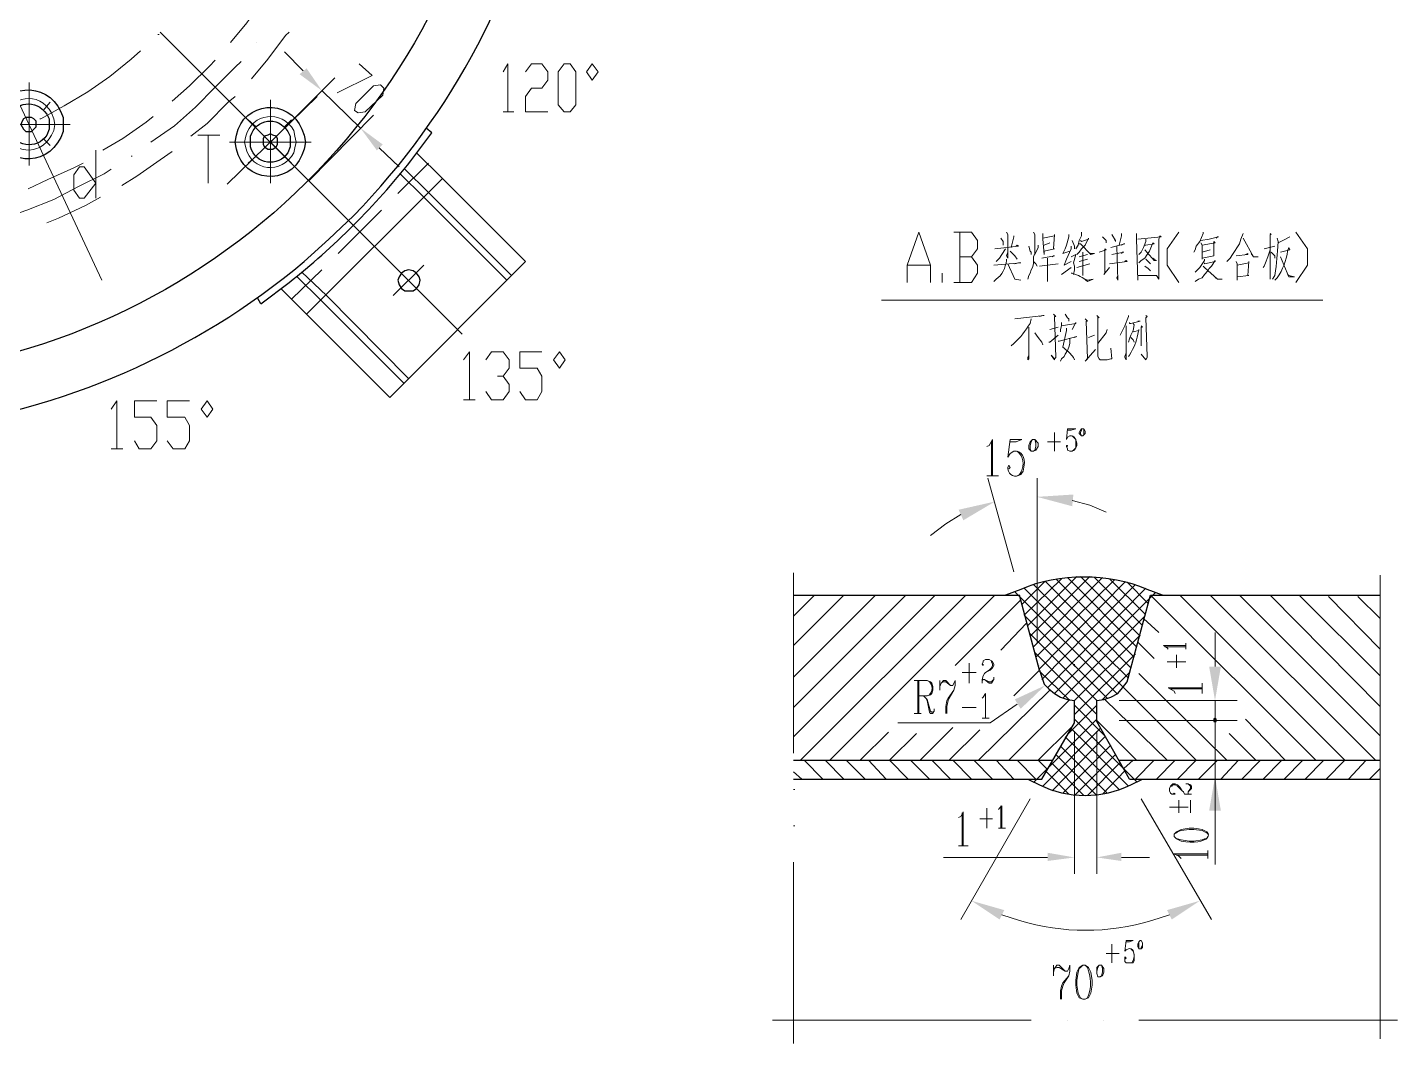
# Model space of a CAD drawing. Header units: millimetres. Extents: x 1435 to 2259, y 1083 to 2249.
# Drawn here: x 1712.1 to 1922.8, y 1238.5 to 1394.8 of the extents above; entities that cross this region are included whole.
import ezdxf

# ---------------------------------------------------------------- set-up
doc = ezdxf.new("R2010")
doc.units = ezdxf.units.MM
doc.layers.add('1', color=7, linetype='Continuous')

msp = doc.modelspace()

# ---------------------------------------------------------------- hatches: boundary and pattern name
h = msp.add_hatch(color=0)
h.dxf.hatch_style = 2
h.paths.add_polyline_path([(1755.03, 1388.48), (1753.95, 1387.58), (1757.37, 1385.06)])
h = msp.add_hatch(color=0)
h.dxf.hatch_style = 2
h.paths.add_polyline_path([(1766.73, 1376.78), (1765.83, 1375.88), (1763.31, 1379.3)])
h = msp.add_hatch(color=0)
h.dxf.hatch_style = 2
h.paths.add_polyline_path([(1855.29, 1320.62), (1856.01, 1319), (1860.87, 1321.88)])
h = msp.add_hatch(color=0)
h.dxf.hatch_style = 2
h.paths.add_polyline_path([(1872.75, 1321.16), (1872.93, 1322.96), (1867.35, 1322.6)])
h = msp.add_hatch(color=0)
h.dxf.hatch_style = 2
h.paths.add_polyline_path([(1895.61, 1296.5), (1893.81, 1296.5), (1894.71, 1291.28)])
h = msp.add_hatch(color=0)
h.dxf.hatch_style = 2
h.paths.add_polyline_path([(1864.83, 1290.02), (1863.93, 1291.46), (1868.61, 1293.62)])
h = msp.add_hatch(color=0)
h.dxf.hatch_style = 2
h.paths.add_polyline_path([(1895.61, 1274.36), (1893.81, 1274.36), (1894.71, 1279.58)])
h = msp.add_hatch(color=0)
h.dxf.hatch_style = 2
h.paths.add_polyline_path([(1868.97, 1266.62), (1868.97, 1267.88), (1873.11, 1267.16)])
h = msp.add_hatch(color=0)
h.dxf.hatch_style = 2
h.paths.add_polyline_path([(1880.31, 1266.62), (1880.31, 1267.88), (1876.53, 1267.16)])
h = msp.add_hatch(color=0)
h.dxf.hatch_style = 2
h.paths.add_polyline_path([(1862.31, 1259.06), (1861.59, 1257.62), (1857.27, 1260.5)])
h = msp.add_hatch(color=0)
h.dxf.hatch_style = 2
h.paths.add_polyline_path([(1887.33, 1259.06), (1888.05, 1257.62), (1892.37, 1260.5)])

# ---------------------------------------------------------------- linework, layer by layer
at = {"layer": '1', "color": 0, "lineweight": 9}
for points in [[(1701.57, 1402.88), (1723.53, 1355.9)], [(1743.33, 1392.44), (1745.85, 1395.5), (1748.37, 1399.1), (1748.91, 1399.82)], [(1732.17, 1393.7), (1732.35, 1393.7)], [(1732.53, 1394.06), (1778.97, 1347.62)], [(1746.57, 1386.86), (1749.09, 1389.92), (1751.79, 1393.52), (1752.33, 1394.06)], [(1713.99, 1380.74), (1714.17, 1380.74), (1717.77, 1382.72), (1721.37, 1384.88), (1724.79, 1387.22), (1728.03, 1389.92), (1729.47, 1391.18)], [(1747.29, 1392.44), (1747.29, 1392.44)], [(1754.49, 1388.12), (1751.61, 1391)], [(1731.09, 1377.14), (1734.69, 1379.66), (1737.93, 1382.54), (1740.99, 1385.6), (1744.05, 1388.66), (1744.95, 1389.56)], [(1734.33, 1383.44), (1737.03, 1385.78), (1740.09, 1388.84), (1740.99, 1389.74)], [(1763.13, 1389.2), (1765.11, 1387.4), (1759.71, 1384.7)], [(1785.27, 1387.94), (1785.99, 1389.2), (1785.99, 1381.82)], [(1788.69, 1387.94), (1789.59, 1389.2), (1791.21, 1389.2), (1792.11, 1387.94), (1792.11, 1386.68), (1791.21, 1385.42), (1789.59, 1385.42), (1788.69, 1384.16), (1788.69, 1381.82), (1792.11, 1381.82)], [(1794.63, 1381.82), (1793.73, 1382.9), (1793.73, 1387.94), (1794.63, 1389.2), (1795.53, 1389.2), (1796.43, 1387.94), (1796.43, 1382.9), (1795.53, 1381.82), (1794.63, 1381.82)], [(1798.05, 1387.94), (1798.95, 1389.2), (1799.85, 1387.94), (1798.95, 1386.68), (1798.05, 1387.94)], [(1749.45, 1377.14), (1759.35, 1387.04)], [(1712.37, 1386.32), (1712.37, 1373.54)], [(1757.37, 1385.06), (1763.31, 1379.3)], [(1762.41, 1382), (1762.59, 1383.08), (1765.29, 1385.78), (1766.37, 1385.96), (1766.91, 1385.42), (1766.73, 1384.34), (1764.03, 1381.82), (1762.95, 1381.64), (1762.41, 1382)], [(1714.53, 1382), (1715.61, 1383.26)], [(1737.21, 1378.04), (1739.73, 1380.02), (1742.97, 1383.26), (1744.05, 1384.16)], [(1756.65, 1384.16), (1742.79, 1370.66)], [(1749.45, 1383.62), (1749.45, 1370.84)], [(1723.71, 1375.88), (1726.77, 1377.68), (1730.37, 1380.2), (1731.45, 1381.1)], [(1747.29, 1379.48), (1746.03, 1380.56)], [(1751.61, 1379.48), (1752.69, 1380.56)], [(1755.39, 1371.2), (1765.29, 1381.28)], [(1785.27, 1381.82), (1786.89, 1381.82)], [(1718.67, 1379.84), (1705.89, 1379.84)], [(1738.29, 1378.22), (1741.71, 1378.22)], [(1739.91, 1378.22), (1739.91, 1370.84)], [(1714.53, 1377.68), (1715.61, 1376.6)], [(1722.63, 1375.88), (1722.63, 1368.5)], [(1755.75, 1377.14), (1743.15, 1377.14)], [(1755.39, 1371.2), (1749.45, 1377.14)], [(1766.19, 1376.24), (1769.25, 1373.36)], [(1712.19, 1369.94), (1715.25, 1371.38), (1719.21, 1373.18), (1720.65, 1373.9)], [(1726.59, 1370.48), (1728.93, 1371.92), (1732.53, 1374.44), (1734.33, 1375.7)], [(1728.03, 1374.98), (1728.21, 1374.98)], [(1747.29, 1374.98), (1746.03, 1373.9)], [(1751.61, 1374.98), (1752.69, 1373.9)], [(1773.75, 1373.9), (1769.07, 1369.22)], [(1707.87, 1365.26), (1712.01, 1366.7), (1716.15, 1368.32), (1719.93, 1370.3), (1723.89, 1372.28), (1724.97, 1373)], [(1722.63, 1370.84), (1720.83, 1368.5), (1720.11, 1368.5), (1719.21, 1369.76), (1719.21, 1372.1), (1720.11, 1373.36), (1720.83, 1373.36), (1722.63, 1370.84)], [(1773.03, 1368.68), (1769.43, 1372.28)], [(1773.75, 1369.4), (1770.15, 1373)], [(1715.07, 1364.72), (1716.87, 1365.44), (1721.01, 1367.42), (1723.35, 1368.68)], [(1766.55, 1366.7), (1759.89, 1360.04)], [(1847.37, 1355.54), (1847.37, 1358.24), (1849.17, 1363.28), (1850.97, 1358.24), (1850.97, 1355.54)], [(1857.27, 1359.5), (1858.17, 1360.76), (1858.17, 1362.02), (1857.27, 1363.28), (1854.57, 1363.28)], [(1855.47, 1363.28), (1855.47, 1355.54)], [(1862.67, 1363.28), (1862.85, 1362.92), (1862.85, 1359.32), (1862.67, 1359.68), (1862.85, 1360.22)], [(1866.81, 1363.28), (1866.99, 1362.92), (1866.99, 1362.74), (1866.99, 1360.04), (1866.81, 1359.5), (1866.81, 1358.96), (1866.81, 1358.42), (1866.63, 1357.88), (1866.45, 1357.52), (1866.27, 1356.98), (1866.09, 1356.62), (1865.91, 1356.08)], [(1874.19, 1363.28), (1874.19, 1362.74), (1873.83, 1362.02), (1873.65, 1361.3), (1873.29, 1360.76)], [(1889.13, 1363.28), (1887.33, 1360.76), (1887.33, 1358.24), (1889.13, 1355.54)], [(1892.91, 1363.28), (1892.91, 1363.1), (1892.37, 1361.84), (1891.83, 1361.12), (1891.65, 1360.58), (1891.47, 1360.22)], [(1907.13, 1363.28), (1908.93, 1360.76), (1908.93, 1358.24), (1907.13, 1355.54)], [(1860.87, 1360.76), (1864.47, 1361.12), (1864.29, 1361.3), (1864.11, 1361.12)], [(1861.77, 1362.38), (1862.13, 1361.84), (1862.13, 1361.3)], [(1863.75, 1362.74), (1863.75, 1362.56), (1863.39, 1360.94)], [(1866.09, 1361.12), (1866.27, 1360.4), (1866.45, 1360.22), (1866.45, 1359.86)], [(1867.53, 1361.3), (1867.53, 1360.94), (1866.99, 1359.86)], [(1868.25, 1363.1), (1868.25, 1362.2), (1868.43, 1359.86), (1868.43, 1360.4), (1870.05, 1360.76), (1869.87, 1360.76), (1870.05, 1362.92), (1870.05, 1362.74), (1868.25, 1362.38)], [(1868.43, 1361.3), (1869.33, 1361.66)], [(1872.21, 1362.92), (1872.21, 1362.56), (1871.85, 1361.3), (1871.67, 1360.76), (1871.31, 1360.04), (1872.39, 1360.4)], [(1872.57, 1361.12), (1872.57, 1360.76), (1871.85, 1359.14), (1871.49, 1358.24), (1871.49, 1358.24), (1872.57, 1358.78)], [(1872.75, 1362.02), (1873.11, 1361.12), (1873.11, 1360.76)], [(1874.01, 1362.02), (1874.19, 1361.84), (1875.27, 1362.2), (1875.27, 1362.38), (1874.73, 1361.3), (1874.19, 1360.76), (1873.83, 1360.22), (1873.47, 1359.86)], [(1873.83, 1361.48), (1874.01, 1361.48), (1875.63, 1359.86), (1876.17, 1360.04), (1875.63, 1360.04), (1875.27, 1360.22)], [(1877.43, 1362.56), (1877.79, 1362.2), (1877.97, 1362.02), (1877.97, 1361.66)], [(1878.69, 1360.94), (1880.85, 1361.48), (1880.67, 1361.48), (1880.31, 1361.3)], [(1878.87, 1362.92), (1879.41, 1362.02), (1879.41, 1361.84), (1879.23, 1362.2)], [(1879.59, 1361.12), (1879.77, 1355.9), (1879.59, 1356.26), (1879.77, 1356.62)], [(1880.31, 1363.1), (1880.31, 1362.74), (1879.95, 1361.3)], [(1882.65, 1363.1), (1882.65, 1362.2), (1882.83, 1355.9), (1882.83, 1356.62), (1885.71, 1356.62), (1885.53, 1356.62), (1885.17, 1356.62)], [(1882.83, 1362.2), (1886.43, 1362.56), (1886.25, 1362.74), (1886.07, 1362.2), (1886.07, 1356.8), (1886.07, 1356.08), (1885.71, 1356.62)], [(1884.09, 1362.2), (1884.09, 1361.84), (1883.73, 1360.94), (1883.37, 1360.22), (1883.01, 1359.86)], [(1883.91, 1361.3), (1884.09, 1361.3), (1885.35, 1361.48), (1885.17, 1361.66), (1884.63, 1360.4), (1884.27, 1359.86), (1883.91, 1359.32), (1883.37, 1358.96), (1883.01, 1358.6)], [(1892.55, 1362.02), (1893.81, 1362.2), (1895.25, 1362.56), (1895.07, 1362.56), (1894.89, 1362.38)], [(1892.55, 1361.66), (1892.73, 1361.3), (1892.73, 1360.22), (1892.73, 1359.14), (1892.73, 1359.32), (1894.53, 1359.68), (1894.53, 1359.68), (1894.53, 1361.84), (1894.71, 1361.66), (1892.73, 1361.3)], [(1899.03, 1363.1), (1898.67, 1362.2), (1898.49, 1361.48), (1897.41, 1359.86), (1897.05, 1359.32), (1896.51, 1358.78)], [(1899.03, 1362.38), (1900.65, 1359.5), (1901.37, 1359.5), (1900.65, 1359.5), (1900.29, 1360.04)], [(1902.27, 1360.76), (1903.89, 1361.12)], [(1903.17, 1363.1), (1903.35, 1362.92), (1903.17, 1362.92), (1903.17, 1356.08), (1903.17, 1356.62), (1903.17, 1356.98)], [(1906.23, 1362.56), (1905.15, 1362.02), (1904.43, 1361.66)], [(1854.57, 1355.54), (1857.27, 1355.54), (1858.17, 1356.98), (1858.17, 1358.24), (1857.27, 1359.5), (1855.47, 1359.5)], [(1862.49, 1360.76), (1861.95, 1359.86), (1861.59, 1359.32), (1861.05, 1358.78)], [(1863.21, 1360.4), (1863.93, 1359.68), (1864.29, 1359.14)], [(1868.07, 1359.32), (1870.05, 1359.68), (1869.87, 1359.68), (1869.69, 1359.5)], [(1868.97, 1359.32), (1868.97, 1355.72), (1868.97, 1356.26), (1868.97, 1356.62)], [(1872.57, 1359.5), (1873.29, 1359.86), (1873.29, 1359.86), (1872.93, 1358.6), (1873.11, 1358.06), (1873.11, 1357.88), (1873.11, 1357.52), (1872.93, 1356.8)], [(1875.09, 1359.86), (1873.83, 1359.5)], [(1873.83, 1358.78), (1875.09, 1359.14)], [(1874.37, 1360.22), (1874.37, 1356.62), (1874.37, 1357.34)], [(1876.89, 1360.22), (1877.97, 1360.58), (1877.79, 1360.76), (1877.79, 1356.98), (1877.61, 1356.8), (1878.51, 1357.88)], [(1878.51, 1358.42), (1881.21, 1358.78), (1881.03, 1358.96), (1880.85, 1358.78)], [(1878.87, 1359.86), (1880.67, 1360.22), (1880.49, 1360.22), (1880.31, 1360.04)], [(1883.91, 1360.58), (1883.91, 1360.58), (1885.35, 1358.96), (1885.71, 1358.96), (1885.35, 1359.14), (1885.17, 1359.32)], [(1884.09, 1359.14), (1884.63, 1358.6), (1884.81, 1358.42)], [(1893.09, 1359.14), (1893.09, 1358.96), (1892.37, 1357.88), (1891.65, 1357.16)], [(1893.09, 1358.6), (1893.09, 1358.42), (1894.71, 1358.78), (1894.71, 1358.96), (1894.17, 1358.06), (1893.81, 1357.7), (1893.63, 1357.34), (1893.09, 1356.8), (1892.73, 1356.26), (1892.19, 1356.08), (1891.65, 1355.72)], [(1893.99, 1360.58), (1892.73, 1360.22)], [(1897.95, 1359.68), (1899.75, 1359.86), (1899.75, 1360.04), (1899.39, 1359.86)], [(1903.17, 1360.58), (1902.81, 1359.5), (1902.45, 1358.6), (1902.27, 1358.06), (1902.09, 1357.88)], [(1903.35, 1360.22), (1903.89, 1359.68), (1903.89, 1359.32)], [(1904.79, 1359.5), (1904.79, 1359.5), (1906.05, 1356.44), (1906.95, 1356.44), (1906.05, 1356.62), (1905.87, 1356.8)], [(1757.37, 1357.52), (1752.69, 1353.02)], [(1758.09, 1353.56), (1754.31, 1357.16)], [(1773.03, 1358.24), (1768.35, 1353.56)], [(1847.37, 1358.24), (1850.97, 1358.24)], [(1852.77, 1355.54), (1852.77, 1356.98)], [(1860.69, 1358.24), (1864.83, 1358.6), (1864.47, 1358.6), (1863.93, 1358.42)], [(1862.85, 1358.42), (1863.93, 1356.08), (1864.83, 1355.9), (1863.93, 1356.08), (1863.75, 1356.44)], [(1866.81, 1358.78), (1867.17, 1358.42), (1867.35, 1358.06)], [(1867.71, 1358.06), (1870.59, 1358.42)], [(1871.13, 1356.8), (1872.57, 1357.88)], [(1875.45, 1358.42), (1873.47, 1357.88)], [(1883.91, 1358.06), (1884.45, 1357.7), (1884.81, 1357.34)], [(1892.91, 1358.06), (1893.09, 1357.88), (1895.07, 1356.08), (1895.79, 1356.08), (1895.07, 1356.08), (1894.71, 1356.26)], [(1897.95, 1358.78), (1898.13, 1358.42), (1898.13, 1357.34), (1898.13, 1355.9), (1898.13, 1356.44), (1899.93, 1356.62), (1899.75, 1356.62), (1899.93, 1358.78), (1899.93, 1358.6), (1898.13, 1358.24)], [(1757.19, 1352.84), (1753.59, 1356.44)], [(1843.41, 1352.84), (1911.27, 1352.84)], [(1869.87, 1350.68), (1870.23, 1350.32), (1870.05, 1350.32), (1870.23, 1344.02), (1870.05, 1343.84), (1870.05, 1343.66), (1869.51, 1344.38), (1870.05, 1343.84)], [(1871.67, 1350.68), (1872.03, 1350.14), (1872.21, 1349.96), (1872.21, 1349.6)], [(1863.93, 1349.96), (1868.43, 1350.5), (1868.25, 1350.5), (1867.71, 1350.32)], [(1866.09, 1348.7), (1866.09, 1343.84), (1865.91, 1343.66), (1865.91, 1344.02), (1866.09, 1344.38)], [(1869.33, 1348.34), (1870.59, 1348.7)], [(1871.13, 1349.42), (1871.13, 1348.88), (1870.95, 1348.34), (1870.95, 1348.16), (1870.95, 1347.98)], [(1871.13, 1348.88), (1873.29, 1349.24), (1873.29, 1349.42), (1872.75, 1348.34)], [(1874.73, 1349.96), (1875.09, 1349.6), (1874.91, 1349.6), (1875.09, 1343.84), (1874.73, 1343.48), (1876.35, 1345.28)], [(1876.53, 1350.5), (1876.89, 1350.14), (1876.71, 1350.32), (1876.71, 1345.46), (1876.71, 1344.2), (1876.89, 1343.84), (1877.07, 1343.66), (1877.43, 1343.66), (1878.15, 1343.66), (1878.69, 1343.84), (1878.87, 1343.84), (1878.69, 1345.46)], [(1881.39, 1350.5), (1881.39, 1350.32), (1880.85, 1348.88), (1880.49, 1348.16), (1880.13, 1347.44)], [(1881.03, 1348.88), (1881.03, 1343.66), (1880.85, 1344.02), (1880.85, 1344.2), (1881.03, 1344.74)], [(1882.11, 1349.24), (1882.29, 1349.06), (1882.11, 1348.16), (1881.75, 1347.44), (1881.57, 1346.9), (1881.39, 1346.36)], [(1881.57, 1349.42), (1881.57, 1349.24), (1881.75, 1349.24), (1883.19, 1349.6), (1883.01, 1349.6), (1882.83, 1349.6)], [(1884.09, 1350.5), (1884.27, 1350.32), (1884.09, 1350.14), (1884.27, 1344.2), (1884.27, 1344.02), (1884.09, 1343.66), (1884.09, 1343.66), (1883.37, 1344.56), (1884.09, 1343.66), (1884.09, 1343.84)], [(1883.37, 1348.88), (1883.55, 1348.7), (1883.37, 1348.7), (1883.37, 1345.82), (1883.37, 1346), (1883.37, 1346.36)], [(1868.25, 1346), (1868.07, 1346.36), (1867.53, 1347.08), (1866.99, 1347.8)], [(1869.15, 1346.36), (1869.33, 1346.36), (1870.59, 1347.44)], [(1870.59, 1346.54), (1870.59, 1346.54), (1870.77, 1346.54), (1873.47, 1347.26), (1873.11, 1347.08)], [(1872.39, 1346.9), (1872.39, 1346.18), (1872.21, 1345.64), (1872.03, 1345.1), (1871.67, 1344.56), (1871.49, 1344.2), (1871.13, 1343.84), (1870.95, 1343.48)], [(1875.27, 1347.08), (1876.17, 1347.44)], [(1876.71, 1346.18), (1877.97, 1347.8), (1878.15, 1348.34)], [(1881.75, 1347.08), (1882.11, 1346.72), (1882.29, 1346.36)], [(1779.15, 1343.66), (1780.05, 1344.92), (1780.05, 1337.54)], [(1782.57, 1343.66), (1783.47, 1344.92), (1785.27, 1344.92), (1786.17, 1343.66), (1786.17, 1342.4), (1785.27, 1341.14), (1784.37, 1341.14)], [(1787.79, 1338.8), (1788.69, 1337.54), (1790.49, 1337.54), (1791.21, 1338.8), (1791.21, 1341.14), (1790.49, 1342.4), (1787.79, 1342.4), (1787.79, 1344.92), (1791.21, 1344.92)], [(1793.01, 1343.66), (1793.91, 1344.92), (1794.81, 1343.66), (1793.91, 1342.4), (1793.01, 1343.66)], [(1785.27, 1341.14), (1786.17, 1339.88), (1786.17, 1338.8), (1785.27, 1337.54), (1783.47, 1337.54), (1782.57, 1338.8)], [(1724.97, 1336.1), (1725.87, 1337.36), (1725.87, 1329.98)], [(1728.57, 1331.24), (1729.29, 1329.98), (1731.09, 1329.98), (1731.99, 1331.24), (1731.99, 1333.58), (1731.09, 1334.84), (1728.57, 1334.84), (1728.57, 1337.36), (1731.99, 1337.36)], [(1733.61, 1331.24), (1734.51, 1329.98), (1736.31, 1329.98), (1737.03, 1331.24), (1737.03, 1333.58), (1736.31, 1334.84), (1733.61, 1334.84), (1733.61, 1337.36), (1737.03, 1337.36)], [(1738.83, 1336.1), (1739.73, 1337.36), (1740.63, 1336.1), (1739.73, 1334.84), (1738.83, 1336.1)], [(1779.15, 1337.54), (1780.95, 1337.54)], [(1870.05, 1332.5), (1870.05, 1329.62)], [(1872.03, 1333.04), (1873.29, 1333.04)], [(1872.03, 1332.86), (1872.57, 1332.86), (1873.29, 1333.04)], [(1872.75, 1331.96), (1872.93, 1331.78), (1873.29, 1331.42), (1873.29, 1330.88), (1873.29, 1330.52), (1873.29, 1330.16), (1872.93, 1329.8), (1872.75, 1329.62)], [(1874.55, 1333.04), (1874.19, 1333.04), (1874.01, 1332.86), (1873.83, 1332.5), (1873.83, 1332.32), (1874.19, 1331.96)], [(1874.19, 1333.04), (1874.19, 1332.86), (1874.01, 1332.5), (1874.01, 1332.32), (1874.19, 1331.96), (1874.37, 1331.96), (1874.55, 1332.14), (1874.73, 1332.32), (1874.73, 1332.68), (1874.55, 1333.04)], [(1874.37, 1331.96), (1874.55, 1332.14), (1874.55, 1332.32), (1874.55, 1332.68), (1874.55, 1333.04)], [(1724.97, 1329.98), (1726.77, 1329.98)], [(1859.61, 1330.34), (1859.97, 1330.52), (1860.51, 1331.42), (1860.51, 1325.84)], [(1860.33, 1331.06), (1860.33, 1325.84)], [(1863.21, 1331.42), (1865.01, 1331.42)], [(1863.21, 1331.06), (1864.11, 1331.06), (1865.01, 1331.42)], [(1866.99, 1331.42), (1866.63, 1331.42), (1866.27, 1331.06), (1866.09, 1330.52), (1866.09, 1329.98), (1866.45, 1329.62)], [(1866.63, 1331.42), (1866.45, 1331.06), (1866.27, 1330.52), (1866.27, 1329.98), (1866.45, 1329.62), (1866.81, 1329.62), (1867.17, 1329.8), (1867.53, 1330.34), (1867.53, 1330.88), (1866.99, 1331.42)], [(1866.81, 1329.62), (1866.99, 1329.8), (1867.17, 1330.34), (1867.17, 1330.88), (1866.99, 1331.42)], [(1868.97, 1331.06), (1870.95, 1331.06)], [(1859.61, 1325.84), (1861.41, 1325.84)], [(1863.75, 1311.08), (1859.79, 1325.48)], [(1867.35, 1300.1), (1867.35, 1325.48)], [(1877.97, 1320.26), (1875.45, 1321.34), (1872.75, 1322.06)], [(1855.65, 1319.9), (1853.31, 1318.46), (1850.97, 1316.66)], [(1829.91, 1310.9), (1829.91, 1283.18)], [(1920.09, 1310.54), (1920.09, 1239.26)], [(1868.61, 1309.64), (1865.01, 1306.04)], [(1871.13, 1310), (1865.37, 1304.42)], [(1880.67, 1293.26), (1865.37, 1308.56)], [(1873.47, 1310.36), (1865.91, 1302.8)], [(1875.45, 1310.36), (1866.27, 1301.18)], [(1877.43, 1310.18), (1866.81, 1299.56)], [(1881.39, 1294.7), (1866.81, 1309.1)], [(1879.23, 1309.82), (1867.17, 1297.94)], [(1880.85, 1309.46), (1867.71, 1296.14)], [(1882.47, 1309.1), (1868.07, 1294.52)], [(1881.75, 1296.32), (1868.61, 1309.64)], [(1884.09, 1308.56), (1868.97, 1293.26)], [(1882.29, 1297.94), (1870.23, 1310)], [(1882.65, 1299.56), (1872.03, 1310.18)], [(1883.19, 1301.18), (1874.01, 1310.36)], [(1883.55, 1302.8), (1876.17, 1310.18)], [(1883.91, 1304.6), (1878.51, 1310)], [(1884.45, 1306.22), (1881.21, 1309.46)], [(1829.91, 1285.7), (1851.69, 1307.48)], [(1829.91, 1290.2), (1847.19, 1307.48)], [(1829.91, 1294.88), (1842.51, 1307.48)], [(1829.91, 1304.24), (1833.15, 1307.48)], [(1829.91, 1299.74), (1837.65, 1307.48)], [(1830.99, 1282.1), (1856.37, 1307.48)], [(1835.49, 1282.1), (1860.87, 1307.48)], [(1854.75, 1296.68), (1864.83, 1306.76)], [(1879.59, 1292.36), (1863.93, 1308.02)], [(1885.53, 1307.84), (1870.05, 1292.36)], [(1910.19, 1282.1), (1884.81, 1307.48)], [(1914.69, 1282.1), (1889.31, 1307.48)], [(1919.37, 1282.1), (1893.99, 1307.48)], [(1920.09, 1285.88), (1898.49, 1307.48)], [(1920.09, 1290.38), (1903.17, 1307.48)], [(1920.09, 1295.06), (1907.67, 1307.48)], [(1920.09, 1299.2), (1912.17, 1307.3)], [(1920.09, 1303.88), (1916.67, 1307.3)], [(1878.15, 1291.64), (1865.37, 1304.42)], [(1883.91, 1304.24), (1871.31, 1291.64)], [(1861.77, 1299.02), (1865.73, 1303.16)], [(1886.07, 1301.72), (1883.73, 1303.88)], [(1876.53, 1291.28), (1866.27, 1301.54)], [(1883.19, 1301.36), (1873.11, 1291.28)], [(1885.35, 1297.76), (1882.83, 1300.28)], [(1890.21, 1299.2), (1890.21, 1300.1)], [(1894.71, 1296.5), (1894.71, 1301.72)], [(1876.53, 1289.12), (1866.99, 1298.66)], [(1882.47, 1298.48), (1873.11, 1289.12)], [(1887.51, 1299.2), (1887.33, 1299.38), (1886.79, 1299.74), (1890.21, 1299.74)], [(1886.97, 1299.56), (1890.21, 1299.56)], [(1888.77, 1296.32), (1888.77, 1298.3)], [(1856.91, 1297.04), (1856.91, 1293.98)], [(1859.07, 1296.86), (1859.07, 1296.86), (1859.07, 1296.68), (1858.89, 1296.86), (1858.89, 1296.86), (1859.07, 1297.22), (1859.07, 1297.4), (1859.43, 1297.58), (1859.97, 1297.58), (1860.33, 1297.4), (1860.51, 1297.22), (1860.69, 1296.86), (1860.69, 1296.68), (1860.51, 1296.32), (1860.15, 1295.96), (1859.43, 1295.6), (1859.25, 1295.42), (1859.07, 1295.06), (1858.89, 1294.52), (1858.89, 1293.98)], [(1859.97, 1297.58), (1860.33, 1297.4), (1860.33, 1297.22), (1860.51, 1296.86), (1860.51, 1296.68), (1860.33, 1296.32), (1859.97, 1295.96), (1859.43, 1295.6)], [(1863.75, 1292), (1867.71, 1295.96)], [(1867.71, 1296.68), (1867.71, 1296.68)], [(1872.21, 1291.46), (1867.71, 1295.78)], [(1872.93, 1296.68), (1873.11, 1296.68)], [(1873.11, 1296.5), (1873.11, 1296.86)], [(1887.33, 1297.22), (1890.21, 1297.22)], [(1848.45, 1294.34), (1850.43, 1294.34), (1850.97, 1294.16), (1851.15, 1293.98), (1851.33, 1293.44), (1851.33, 1292.9), (1851.15, 1292.36), (1850.97, 1292.18), (1850.43, 1292), (1849.17, 1292)], [(1848.99, 1294.34), (1848.99, 1289.3)], [(1849.17, 1294.34), (1849.17, 1289.3)], [(1852.41, 1294.34), (1852.41, 1292.9)], [(1852.41, 1293.44), (1852.59, 1293.98), (1852.95, 1294.34), (1853.31, 1294.34), (1854.03, 1293.62), (1854.39, 1293.62), (1854.57, 1293.98), (1854.75, 1294.34)], [(1852.59, 1293.98), (1852.95, 1294.16), (1853.31, 1294.16), (1854.03, 1293.62)], [(1854.75, 1294.34), (1854.75, 1293.62), (1854.57, 1292.9), (1853.85, 1291.64), (1853.67, 1291.28), (1853.49, 1290.38), (1853.49, 1289.3)], [(1855.83, 1295.6), (1857.99, 1295.6)], [(1858.89, 1294.34), (1859.07, 1294.52), (1859.25, 1294.52), (1859.97, 1294.16), (1860.33, 1294.16), (1860.51, 1294.34), (1860.69, 1294.52)], [(1859.25, 1294.52), (1859.97, 1293.98), (1860.33, 1293.98), (1860.51, 1294.16), (1860.69, 1294.52), (1860.69, 1294.88)], [(1881.57, 1295.6), (1877.43, 1291.46)], [(1896.51, 1282.1), (1883.01, 1295.42)], [(1892.73, 1292.36), (1892.73, 1293.98)], [(1849.89, 1292), (1850.25, 1291.64), (1850.43, 1291.46), (1850.97, 1289.66), (1851.15, 1289.48), (1851.33, 1289.48), (1851.51, 1289.66)], [(1850.25, 1291.64), (1850.43, 1291.28), (1850.79, 1289.48), (1850.97, 1289.3), (1851.33, 1289.3), (1851.51, 1289.66), (1851.51, 1290.02)], [(1854.57, 1292.9), (1853.67, 1291.64), (1853.49, 1291.28), (1853.31, 1290.38), (1853.31, 1289.3)], [(1858.35, 1282.1), (1869.33, 1292.9)], [(1858.89, 1291.64), (1859.07, 1291.82), (1859.43, 1292.36), (1859.43, 1288.58)], [(1859.43, 1292.18), (1859.43, 1288.58)], [(1882.65, 1291.28), (1880.67, 1293.26)], [(1888.59, 1292.36), (1888.41, 1292.72), (1887.51, 1293.26), (1892.73, 1293.26)], [(1887.87, 1293.08), (1892.73, 1293.08)], [(1855.83, 1290.2), (1857.99, 1290.2)], [(1864.29, 1290.74), (1860.15, 1287.86)], [(1863.03, 1282.1), (1872.39, 1291.46)], [(1876.53, 1290.56), (1872.03, 1286.06)], [(1877.79, 1285.88), (1873.11, 1290.56)], [(1887.33, 1282.1), (1877.79, 1291.46)], [(1879.95, 1291.28), (1898.13, 1291.28)], [(1891.83, 1282.1), (1882.65, 1291.28)], [(1894.71, 1291.28), (1894.71, 1277.96)], [(1860.15, 1287.86), (1845.93, 1287.86)], [(1848.45, 1289.3), (1849.53, 1289.3)], [(1858.89, 1288.58), (1859.97, 1288.58)], [(1876.53, 1288.4), (1866.81, 1278.68)], [(1882.65, 1278.86), (1873.11, 1288.4)], [(1882.65, 1282.1), (1876.53, 1288.22)], [(1879.95, 1288.22), (1898.13, 1288.22)], [(1905.51, 1282.1), (1899.39, 1288.4)], [(1840.17, 1282.1), (1844.49, 1286.42)], [(1844.67, 1282.1), (1848.81, 1286.24)], [(1849.35, 1282.1), (1854.39, 1287.14)], [(1853.85, 1282.1), (1858.53, 1286.78)], [(1867.53, 1282.1), (1872.57, 1287.14)], [(1877.07, 1286.96), (1868.25, 1278.14)], [(1877.79, 1285.7), (1869.69, 1277.42)], [(1879.95, 1277.6), (1871.67, 1285.7)], [(1881.39, 1278.14), (1872.57, 1286.96)], [(1873.11, 1286.6), (1873.11, 1264.64)], [(1876.53, 1286.6), (1876.53, 1264.64)], [(1901.01, 1282.1), (1896.87, 1286.24)], [(1878.15, 1277.06), (1870.95, 1284.26)], [(1878.69, 1284.44), (1871.31, 1277.06)], [(1834.41, 1279.22), (1831.53, 1282.1)], [(1837.65, 1279.22), (1834.77, 1282.1)], [(1840.89, 1279.22), (1838.01, 1282.1)], [(1844.13, 1279.22), (1841.43, 1282.1)], [(1847.55, 1279.22), (1844.67, 1282.1)], [(1850.79, 1279.22), (1847.91, 1282.1)], [(1854.03, 1279.22), (1851.15, 1282.1)], [(1857.27, 1279.22), (1854.39, 1282.1)], [(1860.51, 1279.22), (1857.63, 1282.1)], [(1863.75, 1279.22), (1861.05, 1282.1)], [(1867.17, 1279.22), (1864.29, 1282.1)], [(1868.97, 1280.66), (1867.53, 1282.1)], [(1874.55, 1276.7), (1869.51, 1281.74)], [(1876.53, 1276.7), (1870.23, 1283)], [(1879.41, 1283), (1873.11, 1276.7)], [(1880.13, 1281.74), (1875.09, 1276.7)], [(1880.67, 1280.84), (1882.11, 1282.1)], [(1882.47, 1279.22), (1885.35, 1282.1)], [(1885.71, 1279.22), (1888.59, 1282.1)], [(1888.95, 1279.22), (1891.83, 1282.1)], [(1892.19, 1279.22), (1895.07, 1282.1)], [(1895.61, 1279.22), (1898.31, 1282.1)], [(1896.51, 1282.1), (1896.15, 1282.46)], [(1898.85, 1279.22), (1901.73, 1282.1)], [(1902.09, 1279.22), (1904.97, 1282.1)], [(1905.33, 1279.22), (1908.21, 1282.1)], [(1908.57, 1279.22), (1911.45, 1282.1)], [(1911.81, 1279.22), (1914.69, 1282.1)], [(1915.23, 1279.22), (1917.93, 1282.1)], [(1831.17, 1279.22), (1829.91, 1280.3)], [(1872.21, 1276.88), (1868.79, 1280.3)], [(1880.85, 1280.48), (1877.43, 1276.88)], [(1918.47, 1279.22), (1920.09, 1280.84)], [(1829.91, 1277.6), (1830.09, 1277.6)], [(1888.23, 1276.88), (1888.41, 1277.06), (1888.59, 1276.88), (1888.41, 1276.88), (1888.23, 1276.88), (1888.05, 1276.88), (1887.87, 1277.06), (1887.69, 1277.42), (1887.69, 1277.78), (1887.87, 1278.14), (1888.05, 1278.32), (1888.23, 1278.5), (1888.59, 1278.5), (1888.95, 1278.32), (1889.31, 1277.96), (1889.67, 1277.42), (1889.85, 1277.24), (1890.03, 1276.88), (1890.57, 1276.88), (1891.11, 1276.88)], [(1887.69, 1277.78), (1887.87, 1278.14), (1888.05, 1278.14), (1888.23, 1278.32), (1888.59, 1278.32), (1888.95, 1278.14), (1889.31, 1277.78), (1889.67, 1277.42)], [(1890.57, 1277.24), (1891.11, 1277.78), (1891.11, 1278.14), (1890.93, 1278.32), (1890.57, 1278.5), (1890.21, 1278.5)], [(1890.75, 1276.88), (1890.57, 1276.88), (1890.57, 1277.24), (1890.93, 1277.78), (1890.93, 1278.14), (1890.75, 1278.32), (1890.57, 1278.5)], [(1894.71, 1277.96), (1894.71, 1266.08)], [(1855.65, 1257.62), (1866.27, 1276.16)], [(1859.61, 1274.72), (1859.61, 1271.66)], [(1861.41, 1274.54), (1861.59, 1274.72), (1861.95, 1275.08), (1861.95, 1271.66)], [(1861.77, 1275.08), (1861.77, 1271.66)], [(1894.17, 1257.62), (1883.37, 1276.16)], [(1887.69, 1274.9), (1890.57, 1274.9)], [(1889.13, 1274), (1889.13, 1275.98)], [(1890.93, 1274), (1890.93, 1275.98)], [(1855.29, 1273.28), (1855.65, 1273.46), (1856.01, 1274.18), (1856.01, 1268.96)], [(1855.83, 1274), (1855.83, 1268.96)], [(1858.53, 1273.1), (1860.51, 1273.1)], [(1829.91, 1272.02), (1830.09, 1272.02)], [(1861.41, 1271.66), (1862.49, 1271.66)], [(1893.63, 1270.76), (1893.45, 1270.94), (1893.09, 1271.12), (1892.73, 1271.3), (1891.47, 1271.48), (1890.75, 1271.48), (1889.49, 1271.3), (1888.95, 1271.12), (1888.77, 1270.94), (1888.41, 1270.76)], [(1855.29, 1268.96), (1856.73, 1268.96)], [(1829.91, 1266.44), (1829.91, 1238.54)], [(1868.97, 1267.16), (1852.95, 1267.16)], [(1880.31, 1267.16), (1884.63, 1267.16)], [(1889.49, 1266.98), (1889.13, 1267.34), (1888.41, 1267.7), (1893.63, 1267.7)], [(1888.77, 1267.52), (1893.63, 1267.52)], [(1893.63, 1266.98), (1893.63, 1268.24)], [(1878.87, 1253.84), (1878.87, 1250.96)], [(1881.03, 1254.38), (1882.11, 1254.38)], [(1881.03, 1254.2), (1881.57, 1254.2), (1882.11, 1254.38)], [(1883.37, 1254.38), (1883.19, 1254.38), (1883.01, 1254.2), (1882.83, 1253.84), (1882.83, 1253.48), (1883.01, 1253.12)], [(1883.19, 1254.38), (1883.01, 1254.2), (1883.01, 1253.84), (1883.01, 1253.48), (1883.01, 1253.12), (1883.37, 1253.12), (1883.55, 1253.3), (1883.55, 1253.66), (1883.55, 1254.02), (1883.37, 1254.38)], [(1883.37, 1253.12), (1883.37, 1253.3), (1883.55, 1253.66), (1883.55, 1254.02), (1883.37, 1254.38)], [(1877.97, 1252.4), (1879.95, 1252.4)], [(1881.75, 1253.12), (1881.93, 1252.94), (1882.11, 1252.76), (1882.29, 1252.22), (1882.29, 1251.86), (1882.11, 1251.32), (1881.93, 1250.96), (1881.75, 1250.96)], [(1869.87, 1250.6), (1869.87, 1248.98)], [(1869.87, 1249.52), (1870.05, 1250.06), (1870.41, 1250.6), (1870.77, 1250.6), (1871.67, 1249.7), (1872.03, 1249.7), (1872.21, 1250.06), (1872.39, 1250.6)], [(1870.05, 1250.06), (1870.41, 1250.24), (1870.77, 1250.24), (1871.67, 1249.7)], [(1872.39, 1250.6), (1872.39, 1249.7), (1872.21, 1248.98), (1871.49, 1247.9), (1871.31, 1247.36), (1871.13, 1246.64), (1871.13, 1245.38)], [(1874.37, 1250.6), (1873.83, 1250.24), (1873.47, 1249.52), (1873.29, 1248.26), (1873.29, 1247.54), (1873.47, 1246.28), (1873.83, 1245.56), (1874.37, 1245.38), (1874.73, 1245.38), (1875.27, 1245.56), (1875.63, 1246.28), (1875.81, 1247.54), (1875.81, 1248.26), (1875.63, 1249.52), (1875.27, 1250.24), (1874.73, 1250.6), (1874.37, 1250.6), (1874.01, 1250.24), (1873.83, 1250.06), (1873.65, 1249.52), (1873.47, 1248.26), (1873.47, 1247.54), (1873.65, 1246.28), (1873.83, 1245.92), (1874.01, 1245.56), (1874.37, 1245.38)], [(1877.25, 1250.6), (1876.89, 1250.6), (1876.53, 1250.24), (1876.53, 1249.7), (1876.53, 1249.34), (1876.71, 1248.8)], [(1876.89, 1250.6), (1876.71, 1250.24), (1876.53, 1249.7), (1876.53, 1249.34), (1876.71, 1248.8), (1877.07, 1248.8), (1877.43, 1248.98), (1877.61, 1249.52), (1877.61, 1250.06), (1877.25, 1250.6)], [(1877.07, 1248.8), (1877.25, 1248.98), (1877.43, 1249.52), (1877.43, 1250.06), (1877.25, 1250.6)], [(1872.21, 1248.98), (1871.31, 1247.9), (1871.13, 1247.36), (1870.95, 1246.64), (1870.95, 1245.38)], [(1866.45, 1242.14), (1826.67, 1242.14)], [(1872.03, 1242.14), (1872.03, 1242.14)], [(1877.61, 1242.14), (1877.61, 1242.14)], [(1922.79, 1242.14), (1883.01, 1242.14)]]:
    msp.add_lwpolyline(points, dxfattribs=at)
at = {"layer": '1', "color": 0, "lineweight": 25}
for points in [[(1713.45, 1379.84), (1713.45, 1380.38), (1713.09, 1380.74), (1712.73, 1380.92), (1712.37, 1380.92), (1711.83, 1380.92), (1711.47, 1380.74), (1711.29, 1380.38), (1711.11, 1379.84), (1711.29, 1379.48), (1711.47, 1379.12), (1711.83, 1378.76), (1712.37, 1378.76), (1712.73, 1378.76), (1713.09, 1379.12), (1713.45, 1379.48), (1713.45, 1379.84)], [(1750.53, 1377.14), (1750.53, 1377.68), (1750.35, 1378.04), (1749.81, 1378.22), (1749.45, 1378.4), (1749.09, 1378.22), (1748.55, 1378.04), (1748.37, 1377.68), (1748.37, 1377.14), (1748.37, 1376.78), (1748.55, 1376.42), (1749.09, 1376.06), (1749.45, 1376.06), (1749.81, 1376.06), (1750.35, 1376.42), (1750.53, 1376.78), (1750.53, 1377.14)], [(1755.03, 1350.68), (1775.91, 1371.56), (1771.95, 1375.52)], [(1775.91, 1371.56), (1788.69, 1358.78), (1767.81, 1337.9), (1755.03, 1350.68)], [(1785.81, 1355.9), (1773.03, 1368.68)], [(1786.53, 1356.62), (1773.75, 1369.4)], [(1772.49, 1355.9), (1772.31, 1356.44), (1771.95, 1356.98), (1771.41, 1357.34), (1770.69, 1357.52), (1770.15, 1357.34), (1769.61, 1356.98), (1769.25, 1356.44), (1769.07, 1355.9), (1769.25, 1355.18), (1769.61, 1354.64), (1770.15, 1354.28), (1770.69, 1354.28), (1771.41, 1354.28), (1771.95, 1354.64), (1772.31, 1355.18), (1772.49, 1355.9)], [(1748.01, 1352.3), (1747.47, 1353.2)], [(1755.03, 1350.68), (1751.07, 1354.64)], [(1769.97, 1340.06), (1757.19, 1352.84)], [(1770.69, 1340.78), (1758.09, 1353.56)], [(1829.91, 1307.48), (1864.65, 1307.48)], [(1867.71, 1295.96), (1864.65, 1307.48)], [(1881.21, 1294.16), (1884.81, 1307.48)], [(1884.81, 1307.48), (1920.09, 1307.48)], [(1867.71, 1295.96), (1868.07, 1294.88), (1868.43, 1293.8), (1869.15, 1293.08), (1870.05, 1292.36), (1870.95, 1291.82), (1872.03, 1291.46), (1873.11, 1291.28)], [(1876.53, 1291.28), (1877.61, 1291.46), (1878.69, 1291.82), (1879.77, 1292.36), (1880.49, 1293.26), (1881.21, 1294.16)], [(1873.11, 1287.86), (1873.11, 1291.28)], [(1876.53, 1288.04), (1876.53, 1291.28)], [(1868.07, 1279.22), (1873.11, 1287.86)], [(1881.57, 1279.22), (1876.53, 1288.04)], [(1894.89, 1288.22), (1894.89, 1288.4), (1894.71, 1288.58), (1894.53, 1288.4), (1894.53, 1288.22), (1894.53, 1288.04), (1894.71, 1288.04), (1894.89, 1288.04), (1894.89, 1288.22)], [(1829.91, 1282.1), (1869.69, 1282.1)], [(1879.95, 1282.1), (1920.09, 1282.1)], [(1829.91, 1279.22), (1868.07, 1279.22)], [(1881.57, 1279.22), (1920.09, 1279.22)]]:
    msp.add_lwpolyline(points, dxfattribs=at)
for points, knots in [([(1679.61, 1556.42), (1679.61, 1556.42), (1674.39, 1556.24), (1674.39, 1556.24), (1674.39, 1556.24), (1669.35, 1555.7), (1669.35, 1555.7), (1669.35, 1555.7), (1664.13, 1554.98), (1664.13, 1554.98), (1622.55, 1548.32), (1587.81, 1518.26), (1575.39, 1477.94), (1575.39, 1477.94), (1573.95, 1473.08), (1573.95, 1473.08), (1573.95, 1473.08), (1572.69, 1468.04), (1572.69, 1468.04), (1563.33, 1424.84), (1580.25, 1380.2), (1615.89, 1353.92), (1615.89, 1353.92), (1620.21, 1351.04), (1620.21, 1351.04), (1620.21, 1351.04), (1624.53, 1348.34), (1624.53, 1348.34), (1624.53, 1348.34), (1629.03, 1345.82), (1629.03, 1345.82), (1629.03, 1345.82), (1633.53, 1343.48), (1633.53, 1343.48), (1673.49, 1324.22), (1720.65, 1330.34), (1754.67, 1358.78), (1754.67, 1358.78), (1758.45, 1362.2), (1758.45, 1362.2), (1758.45, 1362.2), (1762.23, 1365.8), (1762.23, 1365.8), (1793.19, 1397.66), (1802.55, 1443.92), (1786.53, 1485.32), (1786.53, 1485.32), (1784.55, 1490), (1784.55, 1490), (1784.55, 1490), (1782.39, 1494.68), (1782.39, 1494.68), (1782.39, 1494.68), (1779.87, 1499.36), (1779.87, 1499.36)], [0, 0, 0, 0, 1, 1, 1, 2, 2, 2, 3, 3, 3, 4, 4, 4, 5, 5, 5, 6, 6, 6, 7, 7, 7, 8, 8, 8, 9, 9, 9, 10, 10, 10, 11, 11, 11, 12, 12, 12, 13, 13, 13, 14, 14, 14, 15, 15, 15, 16, 16, 16, 17, 17, 17, 18, 18, 18, 18]), ([(1785.63, 1444.46), (1785.63, 1444.46), (1785.45, 1449.32), (1785.45, 1449.32), (1785.45, 1449.32), (1785.09, 1454.18), (1785.09, 1454.18), (1785.09, 1454.18), (1784.55, 1459.04), (1784.55, 1459.04), (1777.53, 1508.18), (1736.67, 1545.26), (1687.17, 1547.6), (1687.17, 1547.6), (1682.31, 1547.78), (1682.31, 1547.78), (1682.31, 1547.78), (1677.27, 1547.6), (1677.27, 1547.6), (1625.79, 1545.08), (1584.21, 1505.48), (1579.35, 1454.18), (1579.35, 1454.18), (1578.99, 1449.32), (1578.99, 1449.32), (1578.99, 1449.32), (1578.81, 1444.46), (1578.81, 1444.46), (1578.81, 1444.46), (1578.99, 1439.42), (1578.99, 1439.42), (1578.99, 1439.42), (1579.35, 1434.56), (1579.35, 1434.56), (1584.03, 1385.06), (1622.91, 1346.36), (1672.41, 1341.5), (1672.41, 1341.5), (1677.27, 1341.14), (1677.27, 1341.14), (1677.27, 1341.14), (1682.31, 1340.96), (1682.31, 1340.96), (1733.61, 1340.96), (1777.35, 1378.94), (1784.55, 1429.7), (1784.55, 1429.7), (1785.09, 1434.56), (1785.09, 1434.56), (1785.09, 1434.56), (1785.45, 1439.42), (1785.45, 1439.42), (1785.45, 1439.42), (1785.63, 1444.46), (1785.63, 1444.46)], [0, 0, 0, 0, 1, 1, 1, 2, 2, 2, 3, 3, 3, 4, 4, 4, 5, 5, 5, 6, 6, 6, 7, 7, 7, 8, 8, 8, 9, 9, 9, 10, 10, 10, 11, 11, 11, 12, 12, 12, 13, 13, 13, 14, 14, 14, 15, 15, 15, 16, 16, 16, 17, 17, 17, 18, 18, 18, 18]), ([(1717.59, 1379.84), (1717.59, 1379.84), (1717.59, 1380.92), (1717.59, 1380.92), (1717.59, 1380.92), (1717.23, 1381.82), (1717.23, 1381.82), (1715.07, 1386.68), (1708.05, 1386.14), (1707.15, 1380.92), (1707.15, 1380.92), (1706.97, 1379.84), (1706.97, 1379.84), (1706.97, 1379.84), (1707.15, 1378.76), (1707.15, 1378.76), (1708.23, 1373.72), (1714.89, 1373), (1717.23, 1377.86), (1717.23, 1377.86), (1717.59, 1378.76), (1717.59, 1378.76), (1717.59, 1378.76), (1717.59, 1379.84), (1717.59, 1379.84)], [0, 0, 0, 0, 1, 1, 1, 2, 2, 2, 3, 3, 3, 4, 4, 4, 5, 5, 5, 6, 6, 6, 7, 7, 7, 8, 8, 8, 8]), ([(1715.43, 1379.84), (1715.43, 1379.84), (1715.43, 1380.74), (1715.43, 1380.74), (1715.43, 1380.74), (1715.07, 1381.46), (1715.07, 1381.46), (1713.45, 1383.8), (1710.03, 1383.44), (1709.31, 1380.74), (1709.31, 1380.74), (1709.13, 1379.84), (1709.13, 1379.84), (1709.13, 1379.84), (1709.31, 1379.12), (1709.31, 1379.12), (1709.85, 1376.42), (1713.63, 1375.88), (1715.07, 1378.22), (1715.07, 1378.22), (1715.43, 1379.12), (1715.43, 1379.12), (1715.43, 1379.12), (1715.43, 1379.84), (1715.43, 1379.84)], [0, 0, 0, 0, 1, 1, 1, 2, 2, 2, 3, 3, 3, 4, 4, 4, 5, 5, 5, 6, 6, 6, 7, 7, 7, 8, 8, 8, 8]), ([(1754.85, 1377.14), (1754.85, 1377.14), (1754.67, 1378.22), (1754.67, 1378.22), (1754.67, 1378.22), (1754.31, 1379.12), (1754.31, 1379.12), (1752.33, 1383.98), (1745.31, 1383.44), (1744.23, 1378.22), (1744.23, 1378.22), (1744.05, 1377.14), (1744.05, 1377.14), (1744.05, 1377.14), (1744.23, 1376.06), (1744.23, 1376.06), (1745.31, 1371.02), (1752.33, 1370.3), (1754.31, 1375.16), (1754.31, 1375.16), (1754.67, 1376.06), (1754.67, 1376.06), (1754.67, 1376.06), (1754.85, 1377.14), (1754.85, 1377.14)], [0, 0, 0, 0, 1, 1, 1, 2, 2, 2, 3, 3, 3, 4, 4, 4, 5, 5, 5, 6, 6, 6, 7, 7, 7, 8, 8, 8, 8]), ([(1752.51, 1377.14), (1752.51, 1377.14), (1752.51, 1378.04), (1752.51, 1378.04), (1752.51, 1378.04), (1752.15, 1378.76), (1752.15, 1378.76), (1750.53, 1381.28), (1747.29, 1380.74), (1746.39, 1378.04), (1746.39, 1378.04), (1746.39, 1377.14), (1746.39, 1377.14), (1746.39, 1377.14), (1746.39, 1376.42), (1746.39, 1376.42), (1747.11, 1373.72), (1750.71, 1373.18), (1752.15, 1375.52), (1752.15, 1375.52), (1752.51, 1376.42), (1752.51, 1376.42), (1752.51, 1376.42), (1752.51, 1377.14), (1752.51, 1377.14)], [0, 0, 0, 0, 1, 1, 1, 2, 2, 2, 3, 3, 3, 4, 4, 4, 5, 5, 5, 6, 6, 6, 7, 7, 7, 8, 8, 8, 8]), ([(1748.01, 1352.3), (1748.01, 1352.3), (1752.33, 1355.54), (1752.33, 1355.54), (1759.17, 1360.94), (1765.65, 1367.42), (1771.05, 1374.26), (1771.05, 1374.26), (1774.29, 1378.58), (1774.29, 1378.58), (1774.29, 1378.58), (1773.39, 1379.3), (1773.39, 1379.3)], [0, 0, 0, 0, 1, 1, 1, 2, 2, 2, 3, 3, 3, 4, 4, 4, 4]), ([(1886.61, 1307.48), (1886.61, 1307.48), (1884.27, 1308.38), (1884.27, 1308.38), (1878.33, 1310.9), (1870.77, 1310.9), (1864.83, 1308.38), (1864.83, 1308.38), (1862.49, 1307.48), (1862.49, 1307.48)], [0, 0, 0, 0, 1, 1, 1, 2, 2, 2, 3, 3, 3, 3]), ([(1865.91, 1279.22), (1865.91, 1279.22), (1867.71, 1278.32), (1867.71, 1278.32), (1872.03, 1276.16), (1877.43, 1276.16), (1881.75, 1278.32), (1881.75, 1278.32), (1883.55, 1279.22), (1883.55, 1279.22)], [0, 0, 0, 0, 1, 1, 1, 2, 2, 2, 3, 3, 3, 3])]:
    msp.add_open_spline(points, degree=3, knots=knots, dxfattribs=at)
at = {"layer": '1', "color": 0, "lineweight": 9}
for points, knots in [([(1716.33, 1379.84), (1716.33, 1379.84), (1716.15, 1380.74), (1716.15, 1380.74), (1716.15, 1380.74), (1715.79, 1381.64), (1715.79, 1381.64), (1713.99, 1385.06), (1709.31, 1384.34), (1708.41, 1380.74), (1708.41, 1380.74), (1708.41, 1379.84), (1708.41, 1379.84), (1708.41, 1379.84), (1708.41, 1378.94), (1708.41, 1378.94), (1709.31, 1375.34), (1714.17, 1374.8), (1715.79, 1378.22), (1715.79, 1378.22), (1716.15, 1378.94), (1716.15, 1378.94), (1716.15, 1378.94), (1716.33, 1379.84), (1716.33, 1379.84)], [0, 0, 0, 0, 1, 1, 1, 2, 2, 2, 3, 3, 3, 4, 4, 4, 5, 5, 5, 6, 6, 6, 7, 7, 7, 8, 8, 8, 8]), ([(1753.41, 1377.14), (1753.41, 1377.14), (1753.23, 1378.04), (1753.23, 1378.04), (1753.23, 1378.04), (1753.05, 1378.94), (1753.05, 1378.94), (1751.25, 1382.18), (1746.57, 1381.64), (1745.67, 1378.04), (1745.67, 1378.04), (1745.49, 1377.14), (1745.49, 1377.14), (1745.49, 1377.14), (1745.67, 1376.24), (1745.67, 1376.24), (1746.57, 1372.64), (1751.25, 1372.1), (1753.05, 1375.52), (1753.05, 1375.52), (1753.23, 1376.24), (1753.23, 1376.24), (1753.23, 1376.24), (1753.41, 1377.14), (1753.41, 1377.14)], [0, 0, 0, 0, 1, 1, 1, 2, 2, 2, 3, 3, 3, 4, 4, 4, 5, 5, 5, 6, 6, 6, 7, 7, 7, 8, 8, 8, 8]), ([(1904.25, 1362.38), (1904.25, 1362.38), (1904.43, 1361.84), (1904.43, 1361.84), (1904.25, 1359.68), (1904.25, 1358.78), (1903.89, 1356.62), (1903.89, 1356.62), (1903.53, 1356.08), (1903.53, 1356.08)], [0, 0, 0, 0, 1, 1, 1, 2, 2, 2, 3, 3, 3, 3]), ([(1862.67, 1359.14), (1862.67, 1359.14), (1862.67, 1358.96), (1862.67, 1358.96), (1862.49, 1357.88), (1861.95, 1356.62), (1861.05, 1356.08), (1861.05, 1356.08), (1860.69, 1355.72), (1860.69, 1355.72)], [0, 0, 0, 0, 1, 1, 1, 2, 2, 2, 3, 3, 3, 3]), ([(1904.79, 1360.22), (1904.79, 1360.22), (1906.23, 1360.58), (1906.23, 1360.58), (1906.23, 1360.58), (1906.05, 1360.94), (1906.05, 1360.94), (1906.05, 1360.94), (1905.87, 1360.4), (1905.87, 1360.4), (1905.69, 1358.96), (1905.15, 1357.52), (1904.25, 1356.26), (1904.25, 1356.26), (1903.89, 1355.9), (1903.89, 1355.9)], [0, 0, 0, 0, 1, 1, 1, 2, 2, 2, 3, 3, 3, 4, 4, 4, 5, 5, 5, 5]), ([(1872.57, 1356.98), (1872.57, 1356.98), (1872.75, 1356.98), (1872.75, 1356.98), (1873.65, 1356.62), (1874.37, 1356.44), (1875.09, 1355.72), (1875.09, 1355.72), (1875.99, 1356.08), (1875.99, 1356.08), (1875.99, 1356.08), (1875.09, 1355.9), (1875.09, 1355.9), (1875.09, 1355.9), (1874.73, 1356.08), (1874.73, 1356.08)], [0, 0, 0, 0, 1, 1, 1, 2, 2, 2, 3, 3, 3, 4, 4, 4, 5, 5, 5, 5]), ([(1866.45, 1349.96), (1866.45, 1349.96), (1866.27, 1349.24), (1866.27, 1349.24), (1865.55, 1348.16), (1864.83, 1347.08), (1863.75, 1346.18), (1863.75, 1346.18), (1863.39, 1345.82), (1863.39, 1345.82)], [0, 0, 0, 0, 1, 1, 1, 2, 2, 2, 3, 3, 3, 3]), ([(1871.85, 1348.52), (1871.85, 1348.52), (1871.85, 1348.16), (1871.85, 1348.16), (1871.85, 1348.16), (1871.31, 1345.64), (1871.31, 1345.64), (1871.31, 1345.64), (1871.49, 1345.46), (1871.49, 1345.46), (1872.39, 1344.74), (1872.39, 1344.74), (1872.93, 1344.02), (1872.93, 1344.02), (1873.11, 1343.66), (1873.11, 1343.66)], [0, 0, 0, 0, 1, 1, 1, 2, 2, 2, 3, 3, 3, 4, 4, 4, 5, 5, 5, 5]), ([(1882.11, 1347.98), (1882.11, 1347.98), (1883.01, 1348.16), (1883.01, 1348.16), (1883.01, 1348.16), (1883.01, 1348.34), (1883.01, 1348.34), (1883.01, 1348.34), (1882.83, 1347.62), (1882.83, 1347.62), (1882.65, 1346.36), (1882.29, 1345.64), (1881.57, 1344.38), (1881.57, 1344.38), (1881.39, 1344.2), (1881.39, 1344.2)], [0, 0, 0, 0, 1, 1, 1, 2, 2, 2, 3, 3, 3, 4, 4, 4, 5, 5, 5, 5]), ([(1872.03, 1333.04), (1872.03, 1333.04), (1871.85, 1331.42), (1871.85, 1331.42), (1871.85, 1331.42), (1872.03, 1331.78), (1872.03, 1331.78), (1872.03, 1331.78), (1872.39, 1331.96), (1872.39, 1331.96), (1873.11, 1332.14), (1873.47, 1331.24), (1873.47, 1330.52), (1873.47, 1330.52), (1873.29, 1330.16), (1873.29, 1330.16), (1873.29, 1330.16), (1873.11, 1329.8), (1873.11, 1329.8), (1873.11, 1329.8), (1872.75, 1329.62), (1872.75, 1329.62), (1872.75, 1329.62), (1872.39, 1329.62), (1872.39, 1329.62), (1872.39, 1329.62), (1872.03, 1329.8), (1872.03, 1329.8), (1872.03, 1329.8), (1872.03, 1329.98), (1872.03, 1329.98), (1872.03, 1329.98), (1871.85, 1330.34), (1871.85, 1330.34), (1871.85, 1330.34), (1871.85, 1330.52), (1871.85, 1330.52), (1871.85, 1330.52), (1872.03, 1330.52), (1872.03, 1330.52), (1872.03, 1330.52), (1872.03, 1330.52), (1872.03, 1330.52), (1872.03, 1330.52), (1872.03, 1330.34), (1872.03, 1330.34)], [0, 0, 0, 0, 1, 1, 1, 2, 2, 2, 3, 3, 3, 4, 4, 4, 5, 5, 5, 6, 6, 6, 7, 7, 7, 8, 8, 8, 9, 9, 9, 10, 10, 10, 11, 11, 11, 12, 12, 12, 13, 13, 13, 14, 14, 14, 15, 15, 15, 15]), ([(1863.21, 1331.42), (1863.21, 1331.42), (1862.85, 1328.72), (1862.85, 1328.72), (1862.85, 1328.72), (1863.21, 1329.26), (1863.21, 1329.26), (1863.21, 1329.26), (1863.75, 1329.62), (1863.75, 1329.62), (1865.01, 1329.8), (1865.55, 1328.54), (1865.37, 1327.46), (1865.37, 1327.46), (1865.19, 1326.56), (1865.19, 1326.56), (1865.19, 1326.56), (1864.83, 1326.02), (1864.83, 1326.02), (1863.93, 1325.48), (1863.03, 1325.84), (1862.85, 1326.92), (1862.85, 1326.92), (1862.85, 1327.1), (1862.85, 1327.1), (1862.85, 1327.1), (1863.03, 1327.46), (1863.03, 1327.46), (1863.03, 1327.46), (1863.21, 1327.1), (1863.21, 1327.1), (1863.21, 1327.1), (1863.03, 1326.92), (1863.03, 1326.92)], [0, 0, 0, 0, 1, 1, 1, 2, 2, 2, 3, 3, 3, 4, 4, 4, 5, 5, 5, 6, 6, 6, 7, 7, 7, 8, 8, 8, 9, 9, 9, 10, 10, 10, 11, 11, 11, 11]), ([(1864.29, 1329.62), (1864.29, 1329.62), (1864.65, 1329.26), (1864.65, 1329.26), (1865.37, 1328.36), (1865.37, 1327.1), (1864.65, 1326.02), (1864.65, 1326.02), (1864.29, 1325.84), (1864.29, 1325.84)], [0, 0, 0, 0, 1, 1, 1, 2, 2, 2, 3, 3, 3, 3]), ([(1850.43, 1294.34), (1850.43, 1294.34), (1850.79, 1294.16), (1850.79, 1294.16), (1851.33, 1293.62), (1851.33, 1292.72), (1850.79, 1292.18), (1850.79, 1292.18), (1850.43, 1292), (1850.43, 1292)], [0, 0, 0, 0, 1, 1, 1, 2, 2, 2, 3, 3, 3, 3]), ([(1888.41, 1270.4), (1888.41, 1270.4), (1888.77, 1270.04), (1888.77, 1270.04), (1888.77, 1270.04), (1889.49, 1269.68), (1889.49, 1269.68), (1893.45, 1268.78), (1895.61, 1271.3), (1891.47, 1271.66), (1891.47, 1271.66), (1890.75, 1271.66), (1890.75, 1271.66), (1890.75, 1271.66), (1889.49, 1271.48), (1889.49, 1271.48), (1889.49, 1271.48), (1888.77, 1271.12), (1888.77, 1271.12), (1888.77, 1271.12), (1888.41, 1270.76), (1888.41, 1270.76), (1888.41, 1270.76), (1888.41, 1270.4), (1888.41, 1270.4), (1888.41, 1270.4), (1888.77, 1270.04), (1888.77, 1270.04), (1888.77, 1270.04), (1888.95, 1270.04), (1888.95, 1270.04), (1888.95, 1270.04), (1889.49, 1269.86), (1889.49, 1269.86), (1889.49, 1269.86), (1890.75, 1269.68), (1890.75, 1269.68), (1890.75, 1269.68), (1891.47, 1269.68), (1891.47, 1269.68), (1891.47, 1269.68), (1892.73, 1269.86), (1892.73, 1269.86), (1892.73, 1269.86), (1893.09, 1270.04), (1893.09, 1270.04), (1893.09, 1270.04), (1893.45, 1270.04), (1893.45, 1270.04), (1893.45, 1270.04), (1893.63, 1270.4), (1893.63, 1270.4)], [0, 0, 0, 0, 1, 1, 1, 2, 2, 2, 3, 3, 3, 4, 4, 4, 5, 5, 5, 6, 6, 6, 7, 7, 7, 8, 8, 8, 9, 9, 9, 10, 10, 10, 11, 11, 11, 12, 12, 12, 13, 13, 13, 14, 14, 14, 15, 15, 15, 16, 16, 16, 17, 17, 17, 17]), ([(1861.95, 1258.34), (1861.95, 1258.34), (1864.65, 1257.44), (1864.65, 1257.44), (1871.31, 1255.46), (1878.33, 1255.46), (1884.99, 1257.44), (1884.99, 1257.44), (1887.69, 1258.34), (1887.69, 1258.34)], [0, 0, 0, 0, 1, 1, 1, 2, 2, 2, 3, 3, 3, 3]), ([(1881.03, 1254.38), (1881.03, 1254.38), (1880.85, 1252.76), (1880.85, 1252.76), (1880.85, 1252.76), (1881.03, 1252.94), (1881.03, 1252.94), (1881.03, 1252.94), (1881.39, 1253.12), (1881.39, 1253.12), (1882.11, 1253.3), (1882.29, 1252.58), (1882.29, 1251.86), (1882.29, 1251.86), (1882.29, 1251.32), (1882.29, 1251.32), (1882.29, 1251.32), (1882.11, 1250.96), (1882.11, 1250.96), (1882.11, 1250.96), (1881.75, 1250.96), (1881.75, 1250.96), (1881.75, 1250.96), (1881.39, 1250.96), (1881.39, 1250.96), (1881.39, 1250.96), (1881.03, 1250.96), (1881.03, 1250.96), (1881.03, 1250.96), (1880.85, 1251.14), (1880.85, 1251.14), (1880.85, 1251.14), (1880.85, 1251.5), (1880.85, 1251.5), (1880.85, 1251.5), (1880.85, 1251.68), (1880.85, 1251.68), (1880.85, 1251.68), (1880.85, 1251.86), (1880.85, 1251.86), (1880.85, 1251.86), (1881.03, 1251.68), (1881.03, 1251.68), (1881.03, 1251.68), (1880.85, 1251.5), (1880.85, 1251.5)], [0, 0, 0, 0, 1, 1, 1, 2, 2, 2, 3, 3, 3, 4, 4, 4, 5, 5, 5, 6, 6, 6, 7, 7, 7, 8, 8, 8, 9, 9, 9, 10, 10, 10, 11, 11, 11, 12, 12, 12, 13, 13, 13, 14, 14, 14, 15, 15, 15, 15]), ([(1874.73, 1245.38), (1874.73, 1245.38), (1875.09, 1245.56), (1875.09, 1245.56), (1875.81, 1247), (1875.63, 1248.98), (1875.09, 1250.24), (1875.09, 1250.24), (1874.73, 1250.6), (1874.73, 1250.6)], [0, 0, 0, 0, 1, 1, 1, 2, 2, 2, 3, 3, 3, 3])]:
    msp.add_open_spline(points, degree=3, knots=knots, dxfattribs=at)

doc.saveas('drawing.dxf')
